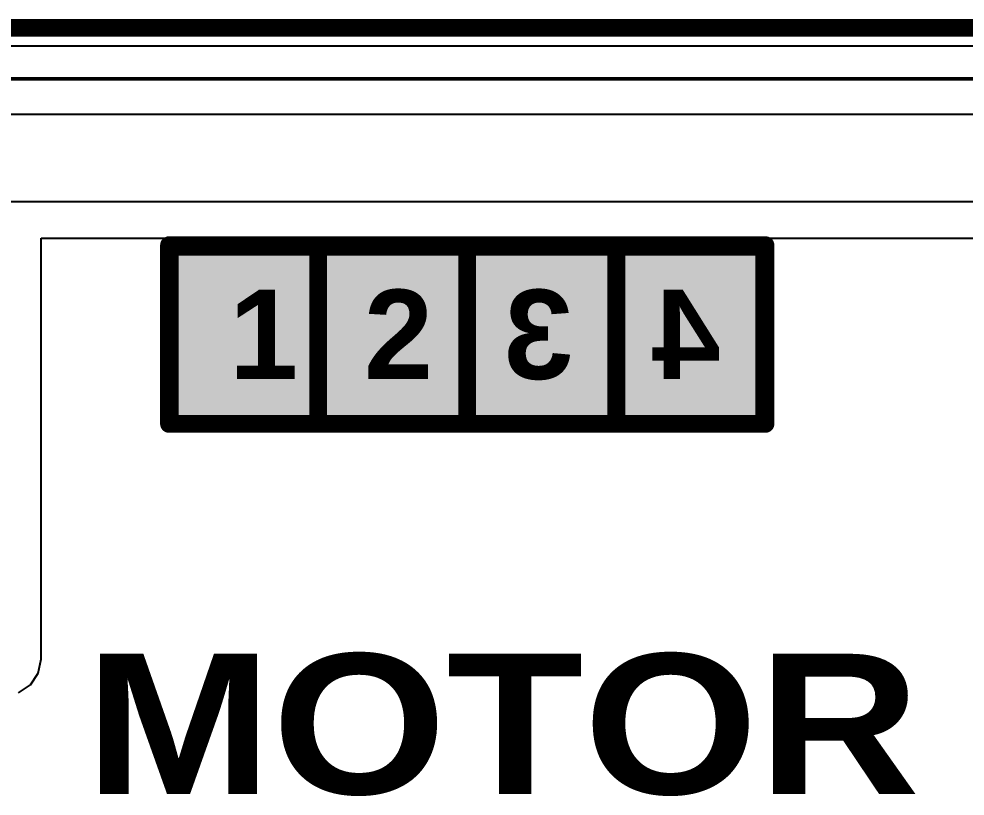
# Model space of a CAD drawing. Header units: inches. Extents: x -3 to 5259, y -3 to 5282.
# Drawn here: x 6.71 to 20.2, y 96.33 to 107.4 of the extents above; entities that cross this region are included whole.
import ezdxf

# ---------------------------------------------------------------- set-up
doc = ezdxf.new("R2010")
doc.units = ezdxf.units.IN
for name, color, linetype in [('Board Outline', 216, 'Continuous'), ('Bottom Layer', 5, 'Continuous'), ('Bottom Solder', 6, 'Continuous'), ('Layer 1', 16, 'Continuous'), ('Layer 2', 76, 'Continuous'), ('Multi-Layer', 9, 'Continuous'), ('Top Layer', 1, 'Continuous'), ('Top Overlay', 2, 'Continuous'), ('Top Solder', 216, 'Continuous')]:
    doc.layers.add(name, color=color, linetype=linetype)
doc.styles.add('Arial Black_Bold', font='', dxfattribs={"height": 0.2})
doc.styles.add('Arial_Bold', font='', dxfattribs={"height": 0.2})
doc.styles.get('Arial Black_Bold').set_extended_font_data('Arial Black', bold=True)
doc.styles.get('Arial_Bold').set_extended_font_data('Arial', bold=True)

msp = doc.modelspace()

# ---------------------------------------------------------------- hatches: boundary and pattern name
at = {"layer": 'Bottom Solder'}
msp.add_hatch(color=6, dxfattribs=at).paths.add_polyline_path([(8.853, 104.18), (8.853, 101.574), (17.353, 101.574), (17.353, 104.18)])
at = {"layer": 'Top Solder'}
msp.add_hatch(color=216, dxfattribs=at).paths.add_polyline_path([(8.853, 104.186), (8.853, 101.574), (17.353, 101.574), (17.353, 104.186)])

# ---------------------------------------------------------------- linework, layer by layer
at = {"layer": 'Board Outline'}
msp.add_lwpolyline([(-2.722, 107.278, 0.254, 0.254, 0), (147.278, 107.278, 0.254, 0.254, 0)], format="xyseb", dxfattribs=at)
at = {"layer": 'Bottom Layer'}
for p, q in [((5.363, 106.045), (139.161, 106.045)), ((17.225, 104.103), (8.976, 104.103)), ((8.976, 104.103), (8.976, 101.716)), ((17.225, 104.053), (17.225, 104.103)), ((17.226, 104.053), (17.225, 104.053)), ((17.226, 101.767), (17.226, 104.053)), ((8.976, 101.716), (17.225, 101.716)), ((17.225, 101.716), (17.225, 101.767)), ((17.225, 101.767), (17.226, 101.767))]:
    msp.add_line(p, q, dxfattribs=at)
for points in [[(8.853, 101.633, 0.254, 0.254, 0), (8.853, 104.18, 0.254, 0.254, 0)], [(8.853, 104.18, 0.254, 0.254, 0), (17.353, 104.18, 0.254, 0.254, 0)], [(10.978, 101.633, 0.254, 0.254, 0), (10.978, 104.16, 0.254, 0.254, 0)], [(13.103, 101.633, 0.254, 0.254, 0), (13.103, 104.16, 0.254, 0.254, 0)], [(15.228, 101.633, 0.254, 0.254, 0), (15.228, 104.16, 0.254, 0.254, 0)], [(17.353, 101.633, 0.254, 0.254, 0), (17.353, 104.16, 0.254, 0.254, 0)], [(8.853, 101.633, 0.254, 0.254, 0), (10.978, 101.633, 0.254, 0.254, 0)], [(10.978, 101.633, 0.254, 0.254, 0), (17.353, 101.633, 0.254, 0.254, 0)]]:
    msp.add_lwpolyline(points, format="xyseb", dxfattribs=at)
for points in [[(8.79, 104.18, 0.127, 0.127, 1), (8.917, 104.18, 0.127, 0.127, 1)], [(8.79, 104.18, 0.127, 0.127, 1), (8.917, 104.18, 0.127, 0.127, 1)], [(10.915, 104.16, 0.127, 0.127, 1), (11.042, 104.16, 0.127, 0.127, 1)], [(13.04, 104.16, 0.127, 0.127, 1), (13.167, 104.16, 0.127, 0.127, 1)], [(15.165, 104.16, 0.127, 0.127, 1), (15.292, 104.16, 0.127, 0.127, 1)], [(17.29, 104.18, 0.127, 0.127, 1), (17.417, 104.18, 0.127, 0.127, 1)], [(17.29, 104.16, 0.127, 0.127, 1), (17.417, 104.16, 0.127, 0.127, 1)], [(8.79, 101.633, 0.127, 0.127, 1), (8.917, 101.633, 0.127, 0.127, 1)], [(8.79, 101.633, 0.127, 0.127, 1), (8.917, 101.633, 0.127, 0.127, 1)], [(10.915, 101.633, 0.127, 0.127, 1), (11.042, 101.633, 0.127, 0.127, 1)], [(10.915, 101.633, 0.127, 0.127, 1), (11.042, 101.633, 0.127, 0.127, 1)], [(10.915, 101.633, 0.127, 0.127, 1), (11.042, 101.633, 0.127, 0.127, 1)], [(13.04, 101.633, 0.127, 0.127, 1), (13.167, 101.633, 0.127, 0.127, 1)], [(15.165, 101.633, 0.127, 0.127, 1), (15.292, 101.633, 0.127, 0.127, 1)], [(17.29, 101.633, 0.127, 0.127, 1), (17.417, 101.633, 0.127, 0.127, 1)], [(17.29, 101.633, 0.127, 0.127, 1), (17.417, 101.633, 0.127, 0.127, 1)]]:
    msp.add_lwpolyline(points, format="xyseb", close=True, dxfattribs=at)
at = {"layer": 'Layer 1'}
for p, q in [((-2.463, 107.019), (147.019, 107.019)), ((72.257, 104.799), (6.511, 104.799)), ((7.029, 98.279), (7.029, 104.281)), ((7.029, 104.281), (72.257, 104.281)), ((17.225, 104.103), (8.976, 104.103)), ((8.976, 104.103), (8.976, 101.716)), ((17.225, 101.716), (17.225, 104.103)), ((8.976, 101.716), (17.225, 101.716)), ((6.99, 98.081), (7.029, 98.279)), ((6.878, 97.913), (6.99, 98.081)), ((6.71, 97.8), (6.878, 97.913))]:
    msp.add_line(p, q, dxfattribs=at)
at = {"layer": 'Layer 2'}
for p, q in [((-2.158, 106.564), (118.244, 106.564)), ((17.225, 104.103), (8.976, 104.103)), ((8.976, 104.103), (8.976, 101.716)), ((17.225, 101.716), (17.225, 104.103)), ((8.976, 101.716), (17.225, 101.716))]:
    msp.add_line(p, q, dxfattribs=at)
at = {"layer": 'Multi-Layer'}
for p, q in [((8.976, 101.716), (8.976, 104.103)), ((8.976, 104.103), (17.225, 104.103)), ((17.225, 104.103), (17.225, 101.716)), ((17.225, 101.716), (8.976, 101.716))]:
    msp.add_line(p, q, dxfattribs=at)
at = {"layer": 'Top Layer'}
for p, q in [((4.983, 106.542), (66.465, 106.542)), ((9.149, 104.103), (8.976, 104.103)), ((8.976, 104.103), (8.976, 101.716)), ((10.69, 104.103), (9.149, 104.103)), ((9.149, 104.103), (9.149, 104.103)), ((10.69, 104.103), (10.69, 104.103)), ((17.225, 104.103), (10.69, 104.103)), ((17.225, 101.716), (17.225, 104.103)), ((8.976, 101.716), (17.225, 101.716))]:
    msp.add_line(p, q, dxfattribs=at)
for points in [[(8.853, 104.16, 0.254, 0.254, 0), (10.978, 104.16, 0.254, 0.254, 0)], [(8.853, 101.633, 0.254, 0.254, 0), (8.853, 104.16, 0.254, 0.254, 0)], [(10.978, 104.16, 0.254, 0.254, 0), (13.103, 104.16, 0.254, 0.254, 0)], [(10.978, 101.633, 0.254, 0.254, 0), (10.978, 104.16, 0.254, 0.254, 0)], [(13.103, 104.16, 0.254, 0.254, 0), (13.103, 101.633, 0.254, 0.254, 0)], [(13.103, 104.16, 0.254, 0.254, 0), (15.228, 104.16, 0.254, 0.254, 0)], [(15.228, 104.16, 0.254, 0.254, 0), (15.228, 104.16, 0.254, 0.254, 0)], [(15.228, 101.633, 0.254, 0.254, 0), (15.228, 104.16, 0.254, 0.254, 0)], [(15.228, 104.16, 0.254, 0.254, 0), (17.353, 104.16, 0.254, 0.254, 0)], [(17.353, 101.633, 0.254, 0.254, 0), (17.353, 104.16, 0.254, 0.254, 0)], [(8.853, 101.633, 0.254, 0.254, 0), (10.978, 101.633, 0.254, 0.254, 0)], [(10.978, 101.633, 0.254, 0.254, 0), (13.103, 101.633, 0.254, 0.254, 0)], [(13.103, 101.633, 0.254, 0.254, 0), (13.103, 101.633, 0.254, 0.254, 0)], [(13.103, 101.633, 0.254, 0.254, 0), (17.353, 101.633, 0.254, 0.254, 0)]]:
    msp.add_lwpolyline(points, format="xyseb", dxfattribs=at)
for points in [[(8.79, 104.16, 0.127, 0.127, 1), (8.917, 104.16, 0.127, 0.127, 1)], [(8.79, 104.16, 0.127, 0.127, 1), (8.917, 104.16, 0.127, 0.127, 1)], [(10.915, 104.16, 0.127, 0.127, 1), (11.042, 104.16, 0.127, 0.127, 1)], [(10.915, 104.16, 0.127, 0.127, 1), (11.042, 104.16, 0.127, 0.127, 1)], [(10.915, 104.16, 0.127, 0.127, 1), (11.042, 104.16, 0.127, 0.127, 1)], [(13.04, 104.16, 0.127, 0.127, 1), (13.167, 104.16, 0.127, 0.127, 1)], [(13.04, 104.16, 0.127, 0.127, 1), (13.167, 104.16, 0.127, 0.127, 1)], [(13.04, 104.16, 0.127, 0.127, 1), (13.167, 104.16, 0.127, 0.127, 1)], [(15.165, 104.16, 0.127, 0.127, 1), (15.292, 104.16, 0.127, 0.127, 1)], [(15.165, 104.16, 0.127, 0.127, 1), (15.292, 104.16, 0.127, 0.127, 1)], [(15.165, 104.16, 0.127, 0.127, 1), (15.292, 104.16, 0.127, 0.127, 1)], [(15.165, 104.16, 0.127, 0.127, 1), (15.292, 104.16, 0.127, 0.127, 1)], [(15.165, 104.16, 0.127, 0.127, 1), (15.292, 104.16, 0.127, 0.127, 1)], [(17.29, 104.16, 0.127, 0.127, 1), (17.417, 104.16, 0.127, 0.127, 1)], [(17.29, 104.16, 0.127, 0.127, 1), (17.417, 104.16, 0.127, 0.127, 1)], [(8.79, 101.633, 0.127, 0.127, 1), (8.917, 101.633, 0.127, 0.127, 1)], [(8.79, 101.633, 0.127, 0.127, 1), (8.917, 101.633, 0.127, 0.127, 1)], [(10.915, 101.633, 0.127, 0.127, 1), (11.042, 101.633, 0.127, 0.127, 1)], [(10.915, 101.633, 0.127, 0.127, 1), (11.042, 101.633, 0.127, 0.127, 1)], [(10.915, 101.633, 0.127, 0.127, 1), (11.042, 101.633, 0.127, 0.127, 1)], [(13.04, 101.633, 0.127, 0.127, 1), (13.167, 101.633, 0.127, 0.127, 1)], [(13.04, 101.633, 0.127, 0.127, 1), (13.167, 101.633, 0.127, 0.127, 1)], [(13.04, 101.633, 0.127, 0.127, 1), (13.167, 101.633, 0.127, 0.127, 1)], [(13.04, 101.633, 0.127, 0.127, 1), (13.167, 101.633, 0.127, 0.127, 1)], [(13.04, 101.633, 0.127, 0.127, 1), (13.167, 101.633, 0.127, 0.127, 1)], [(15.165, 101.633, 0.127, 0.127, 1), (15.292, 101.633, 0.127, 0.127, 1)], [(17.29, 101.633, 0.127, 0.127, 1), (17.417, 101.633, 0.127, 0.127, 1)], [(17.29, 101.633, 0.127, 0.127, 1), (17.417, 101.633, 0.127, 0.127, 1)]]:
    msp.add_lwpolyline(points, format="xyseb", close=True, dxfattribs=at)

# ---------------------------------------------------------------- texts
at = {"layer": 'Bottom Layer', "style": 'Arial_Bold', "text_generation_flag": 2}
msp.add_text('4', height=1.27, rotation=360, dxfattribs=at).set_placement((16.718, 102.275))
at = {"layer": 'Layer 1', "style": 'Arial_Bold'}
msp.add_text('2', height=1.27, rotation=360, dxfattribs=at).set_placement((11.63, 102.275))
at = {"layer": 'Layer 2', "style": 'Arial_Bold', "text_generation_flag": 2}
msp.add_text('3', height=1.27, rotation=360, dxfattribs=at).set_placement((14.61, 102.275))
at = {"layer": 'Top Layer', "style": 'Arial_Bold'}
msp.add_text('1', height=1.27, rotation=360, dxfattribs=at).set_placement((9.708, 102.275))
at = {"layer": 'Top Overlay', "style": 'Arial Black_Bold'}
msp.add_text('MOTOR 4', height=2, rotation=360, dxfattribs=at).set_placement((7.657, 96.357))

doc.saveas('drawing.dxf')
